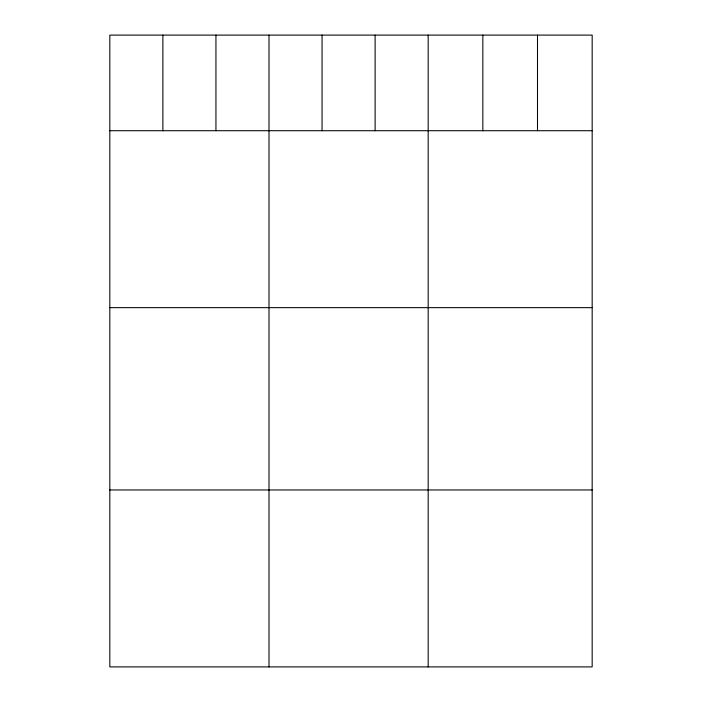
<?xml version="1.0" encoding="UTF-8"?>
<svg xmlns="http://www.w3.org/2000/svg" width="702" height="702" viewBox="0 0 702 702"><rect width="100%" height="100%" fill="white"/><g stroke="black" fill="none" stroke-linecap="round" stroke-linejoin="round"><path stroke-width="1.05" d="M592.172 130.712L592.172 666.9L109.828 666.9L109.828 35.1L592.172 35.1L592.172 130.712L109.828 130.712M109.828 307.651L592.172 307.651M109.828 489.961L592.172 489.961M537.504 35.1L537.504 130.712M482.844 35.1L482.844 130.712M428.176 35.1L428.176 666.9M375.114 35.1L375.114 130.712M322.06 35.1L322.06 130.712M268.998 35.1L268.998 666.9M215.944 35.1L215.944 130.712M162.882 35.1L162.882 130.712"/></g></svg>
